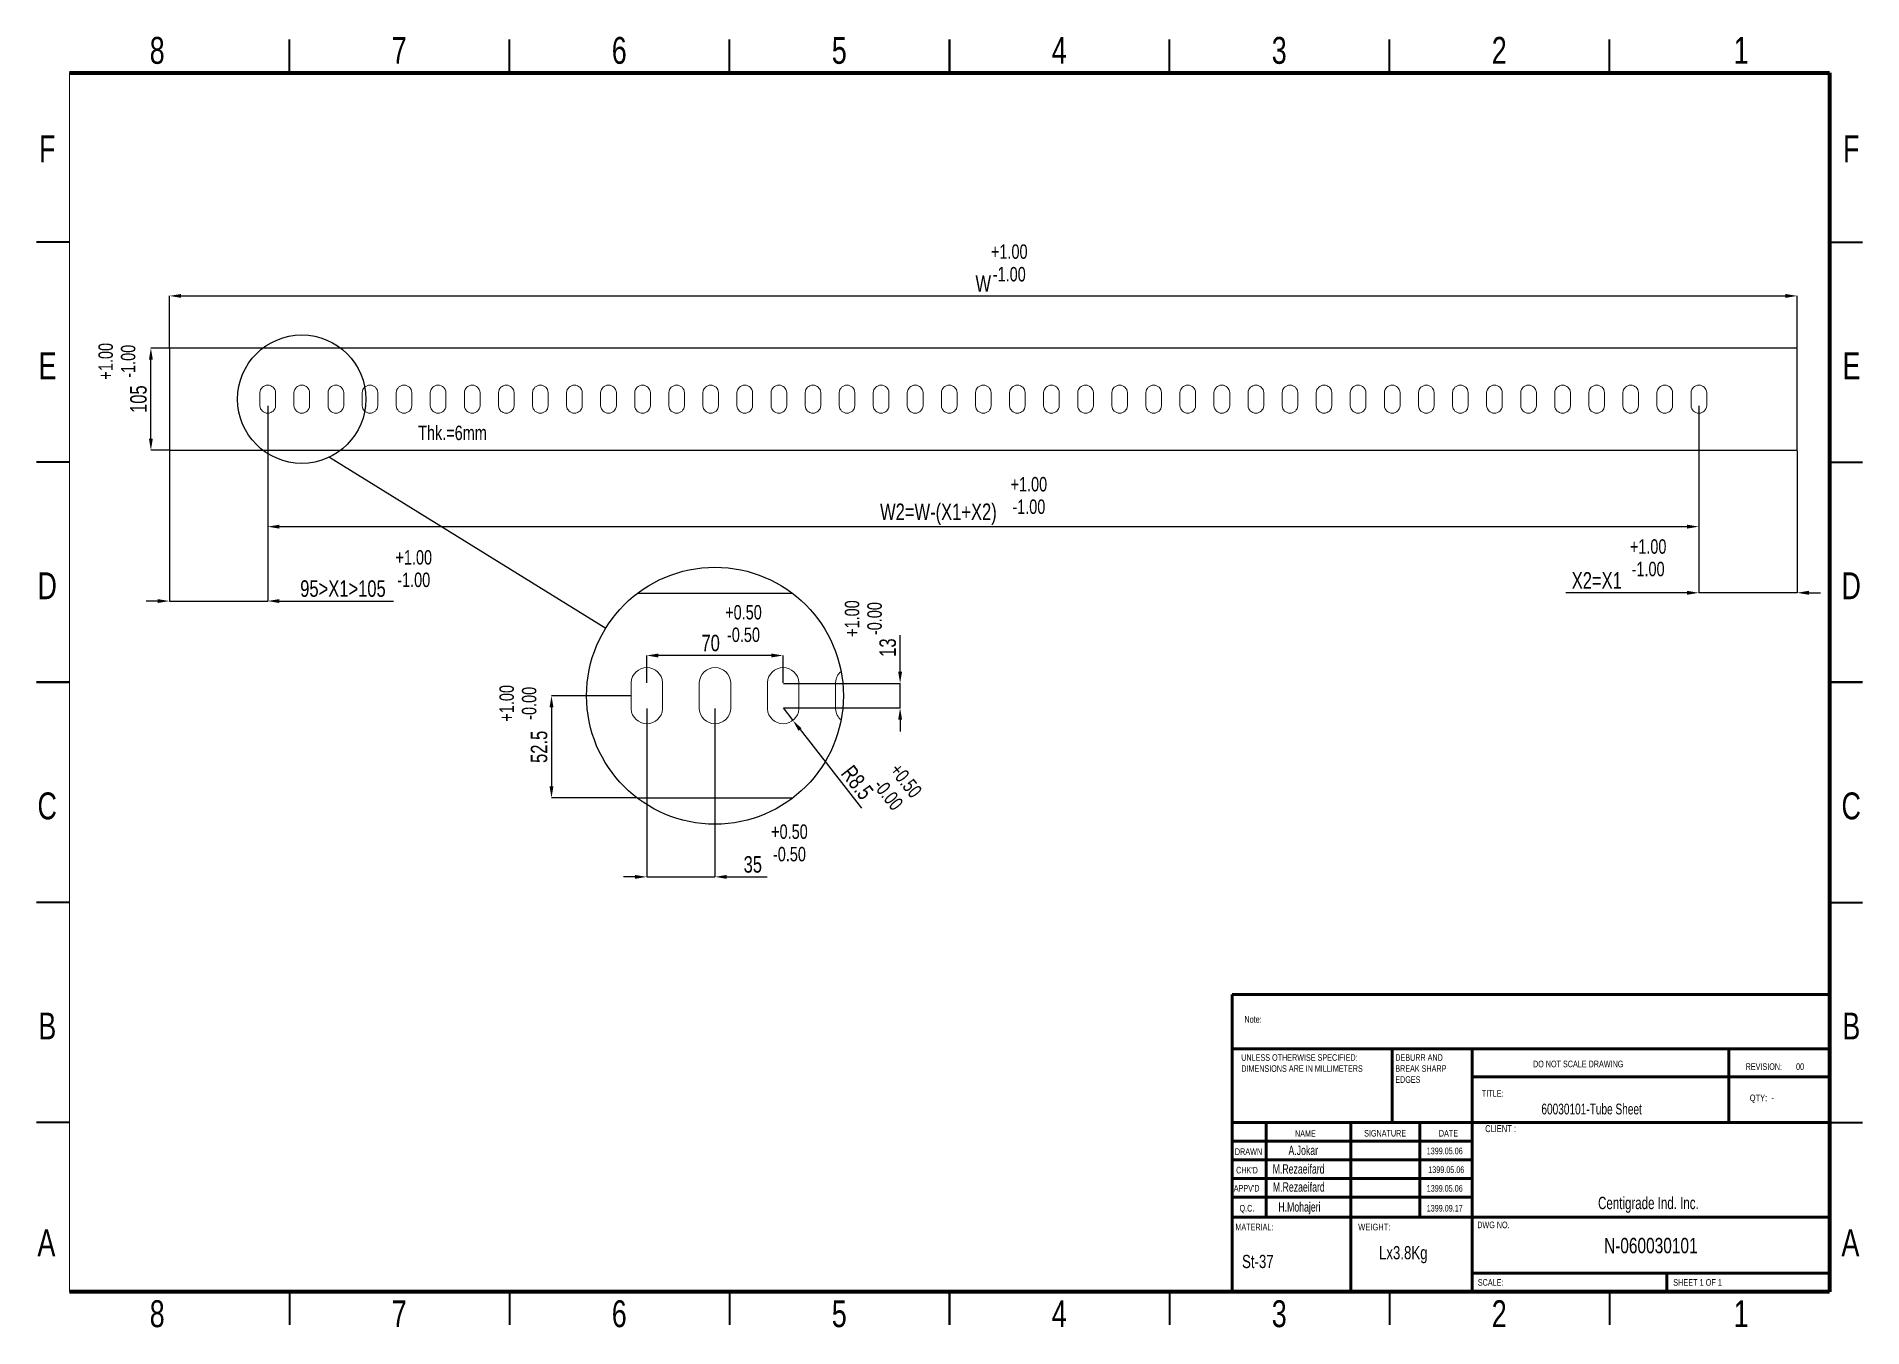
# Model space of a CAD drawing. Header units: millimetres. Extents: x 1857 to 3732, y -1005 to 320.
import ezdxf

# ---------------------------------------------------------------- set-up
doc = ezdxf.new("R2010")
doc.units = ezdxf.units.MM
doc.styles.add('SLDTEXTSTYLE0', font='TXT', dxfattribs={"width": 0.75})
doc.styles.add('SLDTEXTSTYLE1', font='TXT', dxfattribs={"width": 0.686449})
doc.styles.add('SLDTEXTSTYLE2', font='TXT', dxfattribs={"width": 0.652778})
doc.styles.add('SLDTEXTSTYLE3', font='TXT', dxfattribs={"width": 0.692308})
doc.styles.add('SLDTEXTSTYLE4', font='TXT', dxfattribs={"width": 0.7})
doc.styles.add('SLDTEXTSTYLE5', font='TXT', dxfattribs={"width": 0.678571})
doc.dimstyles.new('Scale 2 B 1', dxfattribs={"dimscale": 8, "dimtxt": 2.116667, "dimasz": 1.5, "dimexe": 0, "dimexo": 0.0625, "dimgap": 0.529167, "dimtad": 1, "dimdec": 0, "dimlfac": 0.5, "dimrnd": 1e-09, "dimzin": 12, "dimdsep": 46, "dimtxsty": 'SLDTEXTSTYLE0', "dimcen": 0.09, "dimadec": 0, "dimazin": 3, "dimtfac": 1, "dimtdec": 0, "dimtmove": 0, "dimatfit": 0, "dimfxl": 1, "dimfrac": 2, "dimtolj": 1, "dimtzin": 12, "dimarcsym": 0})
doc.dimstyles.new('SLDDIMSTYLE9', dxfattribs={"dimscale": 8, "dimtxt": 2.116667, "dimasz": 1.5, "dimexe": 0, "dimexo": 0.0625, "dimgap": 0.529167, "dimtad": 1, "dimdec": 0, "dimrnd": 1e-09, "dimzin": 12, "dimdsep": 46, "dimtxsty": 'SLDTEXTSTYLE0', "dimcen": 0.09, "dimadec": 0, "dimazin": 3, "dimtfac": 1, "dimtdec": 0, "dimtmove": 0, "dimatfit": 0, "dimfxl": 1, "dimfrac": 2, "dimtolj": 1, "dimtzin": 12, "dimarcsym": 0})

# ---------------------------------------------------------------- blocks, each defined once
blk = doc.blocks.new('*D4')
at = {"color": 0, "lineweight": -2, "transparency": 16777216}
for p, q in [((1993.1, 0.9), (1993.1, 53.9)), ((2005.1, 53.9), (3653.1, 53.9)), ((3665.1, 0.9), (3665.1, 53.9))]:
    blk.add_line(p, q, dxfattribs=at)
at = {"color": 0, "transparency": 16777216}
for points in [[(2005.1, 55.9), (2005.1, 51.9), (1993.1, 53.9)], [(3653.1, 55.9), (3653.1, 51.9), (3665.1, 53.9)]]:
    blk.add_solid(points, dxfattribs=at)
at = {"layer": 'Defpoints', "color": 0, "transparency": 16777216}
for p in [(3665.1, 53.9), (1993.1, 0.4), (3665.1, 0.4)]:
    blk.add_point(p, dxfattribs=at)
at = {"color": 0, "transparency": 16777216, "insert": (2829.1, 66.6), "char_height": 16.93, "attachment_point": 5, "style": 'SLDTEXTSTYLE0'}
blk.add_mtext('\\A1;W', dxfattribs=at)
blk = doc.blocks.new('*D5')
at = {"color": 0, "lineweight": -2, "transparency": 16777216}
for p, q in [((1992.6, 0.4), (1974.1, 0.4)), ((1974.1, -92.6), (1974.1, -11.6)), ((1992.6, -104.6), (1974.1, -104.6))]:
    blk.add_line(p, q, dxfattribs=at)
at = {"color": 0, "transparency": 16777216}
for points in [[(1972.1, -11.6), (1976.1, -11.6), (1974.1, 0.4)], [(1972.1, -92.6), (1976.1, -92.6), (1974.1, -104.6)]]:
    blk.add_solid(points, dxfattribs=at)
at = {"layer": 'Defpoints', "color": 0, "transparency": 16777216}
for p in [(1974.1, 0.4), (1993.1, 0.4), (1993.1, -104.6)]:
    blk.add_point(p, dxfattribs=at)
at = {"color": 0, "transparency": 16777216, "insert": (1961.4, -52.1), "char_height": 16.93, "attachment_point": 5, "rotation": 90, "style": 'SLDTEXTSTYLE0'}
blk.add_mtext('\\A1;105', dxfattribs=at)
blk = doc.blocks.new('*D6')
at = {"color": 0, "lineweight": -2, "transparency": 16777216}
for p, q in [((2094.1, -58.9), (2094.1, -259.4)), ((1993.1, -105.1), (1993.1, -259.4)), ((1981.1, -259.4), (1969.1, -259.4)), ((1993.1, -259.4), (2094.1, -259.4)), ((2106.1, -259.4), (2223.3, -259.4))]:
    blk.add_line(p, q, dxfattribs=at)
at = {"color": 0, "transparency": 16777216}
for points in [[(1981.1, -257.4), (1981.1, -261.4), (1993.1, -259.4)], [(2106.1, -257.4), (2106.1, -261.4), (2094.1, -259.4)]]:
    blk.add_solid(points, dxfattribs=at)
at = {"layer": 'Defpoints', "color": 0, "transparency": 16777216}
for p in [(2094.1, -58.4), (1993.1, -104.6), (1993.1, -259.4)]:
    blk.add_point(p, dxfattribs=at)
at = {"color": 0, "transparency": 16777216, "insert": (2171.4, -246.7), "char_height": 16.933, "attachment_point": 5, "style": 'SLDTEXTSTYLE0'}
blk.add_mtext('\\A1;95>X1>105', dxfattribs=at)
blk = doc.blocks.new('*D7')
at = {"color": 0, "lineweight": -2, "transparency": 16777216}
for p, q in [((3564.1, -58.9), (3564.1, -250.9)), ((3665.1, -105.1), (3665.1, -250.9)), ((3552.1, -250.9), (3427.5, -250.9)), ((3665.1, -250.9), (3564.1, -250.9)), ((3677.1, -250.9), (3689.1, -250.9))]:
    blk.add_line(p, q, dxfattribs=at)
at = {"color": 0, "transparency": 16777216}
for points in [[(3552.1, -248.9), (3552.1, -252.9), (3564.1, -250.9)], [(3677.1, -248.9), (3677.1, -252.9), (3665.1, -250.9)]]:
    blk.add_solid(points, dxfattribs=at)
at = {"layer": 'Defpoints', "color": 0, "transparency": 16777216}
for p in [(3564.1, -58.4), (3665.1, -104.6), (3665.1, -250.9)]:
    blk.add_point(p, dxfattribs=at)
at = {"color": 0, "transparency": 16777216, "insert": (3459.3, -238.2), "char_height": 16.93, "attachment_point": 5, "style": 'SLDTEXTSTYLE0'}
blk.add_mtext('\\A1;X2=X1', dxfattribs=at)
blk = doc.blocks.new('*D8')
at = {"color": 0, "lineweight": -2, "transparency": 16777216}
for p, q in [((2094.1, -58.9), (2094.1, -183)), ((3564.1, -58.9), (3564.1, -183)), ((2106.1, -183), (3552.1, -183))]:
    blk.add_line(p, q, dxfattribs=at)
at = {"color": 0, "transparency": 16777216}
for points in [[(2106.1, -181), (2106.1, -185), (2094.1, -183)], [(3552.1, -181), (3552.1, -185), (3564.1, -183)]]:
    blk.add_solid(points, dxfattribs=at)
at = {"layer": 'Defpoints', "color": 0, "transparency": 16777216}
for p in [(2094.1, -58.4), (3564.1, -58.4), (3564.1, -183)]:
    blk.add_point(p, dxfattribs=at)
at = {"color": 0, "transparency": 16777216, "insert": (2783, -170.3), "char_height": 16.933, "attachment_point": 5, "style": 'SLDTEXTSTYLE0'}
blk.add_mtext('\\A1;W2=W-(X1+X2)', dxfattribs=at)
blk = doc.blocks.new('*D9')
at = {"color": 0, "lineweight": -2, "transparency": 16777216}
for p, q in [((2483.5, -369.7), (2483.5, -542.6)), ((2553.5, -369.7), (2553.5, -542.6)), ((2471.5, -542.6), (2459.5, -542.6)), ((2483.5, -542.6), (2553.5, -542.6)), ((2565.5, -542.6), (2607.2, -542.6))]:
    blk.add_line(p, q, dxfattribs=at)
at = {"color": 0, "transparency": 16777216}
for points in [[(2471.5, -540.6), (2471.5, -544.6), (2483.5, -542.6)], [(2565.5, -540.6), (2565.5, -544.6), (2553.5, -542.6)]]:
    blk.add_solid(points, dxfattribs=at)
at = {"layer": 'Defpoints', "color": 0, "transparency": 16777216}
for p in [(2483.5, -369.2), (2553.5, -369.2), (2483.5, -542.6)]:
    blk.add_point(p, dxfattribs=at)
at = {"color": 0, "transparency": 16777216, "insert": (2592.4, -529.9), "char_height": 16.93, "attachment_point": 5, "style": 'SLDTEXTSTYLE0'}
blk.add_mtext('\\A1;35', dxfattribs=at)
blk = doc.blocks.new('*D10')
at = {"color": 0, "lineweight": -2, "transparency": 16777216}
for p, q in [((2483.5, -343.4), (2483.5, -315.3)), ((2611.5, -315.3), (2495.5, -315.3)), ((2623.5, -343.4), (2623.5, -315.3))]:
    blk.add_line(p, q, dxfattribs=at)
at = {"color": 0, "transparency": 16777216}
for points in [[(2495.5, -313.3), (2495.5, -317.3), (2483.5, -315.3)], [(2611.5, -313.3), (2611.5, -317.3), (2623.5, -315.3)]]:
    blk.add_solid(points, dxfattribs=at)
at = {"layer": 'Defpoints', "color": 0, "transparency": 16777216}
for p in [(2483.5, -315.3), (2483.5, -343.9), (2623.5, -343.9)]:
    blk.add_point(p, dxfattribs=at)
at = {"color": 0, "transparency": 16777216, "insert": (2549.1, -302.6), "char_height": 16.93, "attachment_point": 5, "style": 'SLDTEXTSTYLE0'}
blk.add_mtext('\\A1;70', dxfattribs=at)
blk = doc.blocks.new('*D11')
at = {"color": 0, "lineweight": -2, "transparency": 16777216}
for p, q in [((2466.9, -356.6), (2385.6, -356.6)), ((2385.6, -368.6), (2385.6, -449.6)), ((2473.2, -461.6), (2385.6, -461.6))]:
    blk.add_line(p, q, dxfattribs=at)
at = {"color": 0, "transparency": 16777216}
for points in [[(2383.6, -368.6), (2387.6, -368.6), (2385.6, -356.6)], [(2383.6, -449.6), (2387.6, -449.6), (2385.6, -461.6)]]:
    blk.add_solid(points, dxfattribs=at)
at = {"layer": 'Defpoints', "color": 0, "transparency": 16777216}
for p in [(2467.4, -356.6), (2385.6, -461.6), (2473.7, -461.6)]:
    blk.add_point(p, dxfattribs=at)
at = {"color": 0, "transparency": 16777216, "insert": (2372.9, -409.1), "char_height": 16.93, "attachment_point": 5, "rotation": 90, "style": 'SLDTEXTSTYLE0'}
blk.add_mtext('\\A1;52.5', dxfattribs=at)
blk = doc.blocks.new('*D12')
at = {"color": 0, "lineweight": -2, "transparency": 16777216}
for p, q in [((2743.7, -331.9), (2743.7, -294.5)), ((2624, -343.9), (2743.7, -343.9)), ((2743.7, -369.2), (2743.7, -343.9)), ((2624, -369.2), (2743.7, -369.2)), ((2743.7, -381.2), (2743.7, -393.2))]:
    blk.add_line(p, q, dxfattribs=at)
at = {"color": 0, "transparency": 16777216}
for points in [[(2741.7, -331.9), (2745.7, -331.9), (2743.7, -343.9)], [(2741.7, -381.2), (2745.7, -381.2), (2743.7, -369.2)]]:
    blk.add_solid(points, dxfattribs=at)
at = {"layer": 'Defpoints', "color": 0, "transparency": 16777216}
for p in [(2623.5, -343.9), (2743.7, -343.9), (2623.5, -369.2)]:
    blk.add_point(p, dxfattribs=at)
at = {"color": 0, "transparency": 16777216, "insert": (2731, -307.2), "char_height": 16.93, "attachment_point": 5, "rotation": 90, "style": 'SLDTEXTSTYLE0'}
blk.add_mtext('\\A1;13', dxfattribs=at)
blk = doc.blocks.new('*D13')
at = {"color": 0, "lineweight": -2, "transparency": 16777216}
for p, q in [((2623.5, -369.2), (2633.5, -381.9)), ((2640.9, -391.4), (2704.1, -471.9))]:
    blk.add_line(p, q, dxfattribs=at)
at = {"color": 0, "transparency": 16777216}
blk.add_solid([(2642.5, -390.1), (2639.3, -392.6), (2633.5, -381.9)], dxfattribs=at)
at = {"layer": 'Defpoints', "color": 0, "transparency": 16777216}
for p in [(2623.5, -369.2), (2633.5, -381.9)]:
    blk.add_point(p, dxfattribs=at)
at = {"color": 0, "transparency": 16777216, "insert": (2699.7, -445.7), "char_height": 16.93, "attachment_point": 5, "rotation": 308.1069, "style": 'SLDTEXTSTYLE0'}
blk.add_mtext('\\A1;R8.5', dxfattribs=at)
blk = doc.blocks.new('SW_NOTE_62')
at = {"color": 0, "linetype": 'Continuous', "lineweight": 0, "char_height": 1.5, "attachment_point": 1, "style": 'SLDTEXTSTYLE0'}
for s, insert in [('UNLESS OTHERWISE SPECIFIED:', (0, 1.93)), ('DIMENSIONS ARE IN MILLIMETERS', (0, -0.57))]:
    blk.add_mtext(s, dxfattribs=dict(at, insert=insert))
blk = doc.blocks.new('SW_NOTE_63')
at = {"color": 0, "linetype": 'Continuous', "lineweight": 0, "char_height": 1.5, "attachment_point": 1, "style": 'SLDTEXTSTYLE0'}
for s, insert in [('DEBURR AND', (0, 1.93)), ('BREAK SHARP', (0, -0.57)), ('EDGES', (0, -3.07))]:
    blk.add_mtext(s, dxfattribs=dict(at, insert=insert))

msp = doc.modelspace()

# ---------------------------------------------------------------- linework, layer by layer
at = {"color": 7, "linetype": 'Continuous', "lineweight": 35}
for p, q in [((2116.5, 283.1), (2116.5, 317)), ((2342.5, 283.1), (2342.5, 317)), ((2568.4, 283.1), (2568.4, 317)), ((2794.4, 317), (2794.4, 283.1)), ((2794.4, 283.1), (2794.4, 317)), ((3020.4, 283.1), (3020.4, 317)), ((3246.4, 283.1), (3246.4, 317)), ((3472.3, 283.1), (3472.3, 317)), ((1890.5, 109.1), (1856.6, 109.1)), ((3698.3, 109.1), (3732.2, 109.1)), ((1890.5, -116.8), (1856.6, -116.8)), ((3698.3, -116.8), (3732.2, -116.8)), ((1856.6, -342.8), (1890.5, -342.8)), ((1890.5, -342.8), (1856.6, -342.8)), ((3732.2, -342.8), (3698.3, -342.8)), ((3698.3, -342.8), (3732.2, -342.8)), ((1890.5, -568.8), (1856.6, -568.8)), ((3698.3, -568.8), (3732.2, -568.8)), ((1890.5, -794.8), (1856.6, -794.8)), ((3698.3, -794.8), (3732.2, -794.8)), ((2116.5, -968.8), (2116.5, -1002.6)), ((2342.5, -968.8), (2342.5, -1002.6)), ((2568.4, -968.8), (2568.4, -1002.6)), ((2794.4, -1002.6), (2794.4, -968.8)), ((2794.4, -968.8), (2794.4, -1002.6)), ((3020.4, -968.8), (3020.4, -1002.6)), ((3246.4, -968.8), (3246.4, -1002.6)), ((3472.3, -968.8), (3472.3, -1002.6))]:
    msp.add_line(p, q, dxfattribs=at)
at = {"color": 7, "linetype": 'Continuous', "lineweight": 18}
msp.add_line((1890.5, -968.8), (1890.5, 283.1), dxfattribs=at)
at = {"color": 7, "linetype": 'Continuous', "lineweight": 70}
for p, q in [((1890.5, 283.1), (3698.3, 283.1)), ((3698.3, 283.1), (3698.3, -968.8)), ((3698.3, -968.8), (1890.5, -968.8))]:
    msp.add_line(p, q, dxfattribs=at)
msp.add_line((2157.6, -111.6), (2441.4, -287.2))
at = {"color": 7, "linetype": 'Continuous', "lineweight": 50}
for p, q in [((3084.6, -663.3), (3698.3, -663.3)), ((3084.6, -663.3), (3084.6, -719.1)), ((3084.6, -719.1), (3698.3, -719.1)), ((3084.6, -719.1), (3084.6, -967.6)), ((3249.1, -719.1), (3249.1, -794.8)), ((3331.3, -719.1), (3331.3, -968.8)), ((3594.8, -794.8), (3594.8, -719.1)), ((3698.3, -747.9), (3331.3, -747.9)), ((3698.3, -794.8), (3084.6, -794.8)), ((3119.8, -794.8), (3119.8, -891.9)), ((3206.5, -794.8), (3206.5, -967.6)), ((3277.6, -794.8), (3277.6, -891.9)), ((3331.3, -967.6), (3331.3, -794.8)), ((3331.3, -814), (3084.6, -814)), ((3331.3, -833.2), (3084.6, -833.2)), ((3331.3, -852.4), (3084.6, -852.4)), ((3331.3, -871.6), (3084.6, -871.6)), ((3131.6, -891.9), (3084.6, -891.9)), ((3131.6, -891.9), (3698.3, -891.9)), ((3331.3, -949.5), (3698.3, -949.5)), ((3531.1, -968.8), (3531.1, -949.5))]:
    msp.add_line(p, q, dxfattribs=at)
msp.add_lwpolyline([(1993.1, 0.4), (1993.1, -104.6), (3665.1, -104.6), (3665.1, 0.4)], close=True)
at = {"linetype": 'ByBlock', "lineweight": 9}
for points in [[(2102.2, -45.3, 0.942825), (2086.1, -45.3), (2086.1, -58.9, 0.942848), (2102.2, -58.9)], [(2137.2, -45.3, 0.942825), (2121.1, -45.3), (2121.1, -58.9, 0.942848), (2137.2, -58.9)], [(2172.2, -45.3, 0.942825), (2156.1, -45.3), (2156.1, -58.9, 0.942848), (2172.2, -58.9)], [(2207.2, -45.3, 0.942825), (2191.1, -45.3), (2191.1, -58.9, 0.942848), (2207.2, -58.9)], [(2242.2, -45.3, 0.942825), (2226.1, -45.3), (2226.1, -58.9, 0.942848), (2242.2, -58.9)], [(2277.2, -45.3, 0.942825), (2261.1, -45.3), (2261.1, -58.9, 0.942848), (2277.2, -58.9)], [(2312.2, -45.3, 0.942825), (2296.1, -45.3), (2296.1, -58.9, 0.942848), (2312.2, -58.9)], [(2347.2, -45.3, 0.942825), (2331.1, -45.3), (2331.1, -58.9, 0.942848), (2347.2, -58.9)], [(2382.2, -45.3, 0.942825), (2366.1, -45.3), (2366.1, -58.9, 0.942848), (2382.2, -58.9)], [(2417.2, -45.3, 0.942825), (2401.1, -45.3), (2401.1, -58.9, 0.942848), (2417.2, -58.9)], [(2452.2, -45.3, 0.942825), (2436.1, -45.3), (2436.1, -58.9, 0.942848), (2452.2, -58.9)], [(2487.2, -45.3, 0.942825), (2471.1, -45.3), (2471.1, -58.9, 0.942848), (2487.2, -58.9)], [(2522.2, -45.3, 0.942825), (2506.1, -45.3), (2506.1, -58.9, 0.942848), (2522.2, -58.9)], [(2557.2, -45.3, 0.942825), (2541.1, -45.3), (2541.1, -58.9, 0.942848), (2557.2, -58.9)], [(2592.2, -45.3, 0.942825), (2576.1, -45.3), (2576.1, -58.9, 0.942848), (2592.2, -58.9)], [(2627.2, -45.3, 0.942825), (2611.1, -45.3), (2611.1, -58.9, 0.942848), (2627.2, -58.9)], [(2662.2, -45.3, 0.942825), (2646.1, -45.3), (2646.1, -58.9, 0.942848), (2662.2, -58.9)], [(2697.2, -45.3, 0.942825), (2681.1, -45.3), (2681.1, -58.9, 0.942848), (2697.2, -58.9)], [(2732.2, -45.3, 0.942825), (2716.1, -45.3), (2716.1, -58.9, 0.942848), (2732.2, -58.9)], [(2767.2, -45.3, 0.942825), (2751.1, -45.3), (2751.1, -58.9, 0.942848), (2767.2, -58.9)], [(2802.2, -45.3, 0.942825), (2786.1, -45.3), (2786.1, -58.9, 0.942848), (2802.2, -58.9)], [(2837.2, -45.3, 0.942825), (2821.1, -45.3), (2821.1, -58.9, 0.942848), (2837.2, -58.9)], [(2872.2, -45.3, 0.942825), (2856.1, -45.3), (2856.1, -58.9, 0.942848), (2872.2, -58.9)], [(2907.2, -45.3, 0.942825), (2891.1, -45.3), (2891.1, -58.9, 0.942848), (2907.2, -58.9)], [(2942.2, -45.3, 0.942825), (2926.1, -45.3), (2926.1, -58.9, 0.942848), (2942.2, -58.9)], [(2977.2, -45.3, 0.942825), (2961.1, -45.3), (2961.1, -58.9, 0.942848), (2977.2, -58.9)], [(3012.2, -45.3, 0.942825), (2996.1, -45.3), (2996.1, -58.9, 0.942848), (3012.2, -58.9)], [(3047.2, -45.3, 0.942825), (3031.1, -45.3), (3031.1, -58.9, 0.942848), (3047.2, -58.9)], [(3082.2, -45.3, 0.942825), (3066.1, -45.3), (3066.1, -58.9, 0.942848), (3082.2, -58.9)], [(3117.2, -45.3, 0.942825), (3101.1, -45.3), (3101.1, -58.9, 0.942848), (3117.2, -58.9)], [(3152.2, -45.3, 0.942825), (3136.1, -45.3), (3136.1, -58.9, 0.942848), (3152.2, -58.9)], [(3187.2, -45.3, 0.942825), (3171.1, -45.3), (3171.1, -58.9, 0.942848), (3187.2, -58.9)], [(3222.2, -45.3, 0.942825), (3206.1, -45.3), (3206.1, -58.9, 0.942848), (3222.2, -58.9)], [(3257.2, -45.3, 0.942825), (3241.1, -45.3), (3241.1, -58.9, 0.942848), (3257.2, -58.9)], [(3292.2, -45.3, 0.942825), (3276.1, -45.3), (3276.1, -58.9, 0.942848), (3292.2, -58.9)], [(3327.2, -45.3, 0.942825), (3311.1, -45.3), (3311.1, -58.9, 0.942848), (3327.2, -58.9)], [(3362.2, -45.3, 0.942825), (3346.1, -45.3), (3346.1, -58.9, 0.942848), (3362.2, -58.9)], [(3397.2, -45.3, 0.942825), (3381.1, -45.3), (3381.1, -58.9, 0.942848), (3397.2, -58.9)], [(3432.2, -45.3, 0.942825), (3416.1, -45.3), (3416.1, -58.9, 0.942848), (3432.2, -58.9)], [(3467.2, -45.3, 0.942825), (3451.1, -45.3), (3451.1, -58.9, 0.942848), (3467.2, -58.9)], [(3502.2, -45.3, 0.942825), (3486.1, -45.3), (3486.1, -58.9, 0.942848), (3502.2, -58.9)], [(3537.2, -45.3, 0.942825), (3521.1, -45.3), (3521.1, -58.9, 0.942848), (3537.2, -58.9)], [(3572.2, -45.3, 0.942825), (3556.1, -45.3), (3556.1, -58.9, 0.942848), (3572.2, -58.9)], [(2499.7, -343, 0.942825), (2467.4, -343), (2467.4, -370.2, 0.942848), (2499.7, -370.2)], [(2569.7, -343, 0.942825), (2537.4, -343), (2537.4, -370.2, 0.942848), (2569.7, -370.2)], [(2639.7, -343, 0.942825), (2607.4, -343), (2607.4, -370.2, 0.942848), (2639.7, -370.2)]]:
    msp.add_lwpolyline(points, format="xyb", close=True, dxfattribs=at)
for points in [[(2633.4, -251.6), (2473.7, -251.6)], [(2473.7, -461.6), (2633.4, -461.6)]]:
    msp.add_lwpolyline(points)
msp.add_lwpolyline([(2683.1, -331.6, 0.204091), (2677.4, -343), (2677.4, -370.2, 0.204098), (2683.1, -381.5, 0.204098)], format="xyb", dxfattribs=at)
for centre, radius in [((2129.1, -52.1), 65.9), ((2553.5, -356.6), 131.9)]:
    msp.add_circle(centre, radius)

# ---------------------------------------------------------------- block references
at = {"color": 7, "linetype": 'Continuous', "lineweight": 0, "xscale": 4.519424524521219, "yscale": 4.519424524521219, "zscale": 4.519424524521219}
for name, p in [('SW_NOTE_62', (3094.1, -733.4)), ('SW_NOTE_63', (3252.3, -733.4))]:
    msp.add_blockref(name, p, dxfattribs=at)

# ---------------------------------------------------------------- texts
at = {"color": 7, "linetype": 'Continuous', "lineweight": 0}
for s, insert, char_height, attachment_point, style in [('8', (1980.6, 319.8), 27.6, 2, 'SLDTEXTSTYLE0'), ('7', (2229.2, 319.8), 27.6, 2, 'SLDTEXTSTYLE0'), ('6', (2455.2, 319.8), 27.6, 2, 'SLDTEXTSTYLE0'), ('5', (2681.2, 319.8), 27.6, 2, 'SLDTEXTSTYLE0'), ('4', (2907.1, 319.8), 27.6, 2, 'SLDTEXTSTYLE0'), ('3', (3133.1, 319.8), 27.6, 2, 'SLDTEXTSTYLE0'), ('2', (3359.1, 319.8), 27.6, 2, 'SLDTEXTSTYLE0'), ('1', (3607.6, 319.8), 27.6, 2, 'SLDTEXTSTYLE0'), ('F', (1867.6, 218.6), 27.6, 2, 'SLDTEXTSTYLE0'), ('F', (3720.6, 218.6), 27.6, 2, 'SLDTEXTSTYLE0'), ('E', (1868, -4), 27.6, 2, 'SLDTEXTSTYLE0'), ('E', (3720.9, -4), 27.6, 2, 'SLDTEXTSTYLE0'), ('D', (1867.6, -229.9), 27.6, 2, 'SLDTEXTSTYLE0'), ('D', (3720.6, -229.9), 27.6, 2, 'SLDTEXTSTYLE0'), ('C', (1867.6, -455.9), 27.6, 2, 'SLDTEXTSTYLE0'), ('C', (3720.6, -455.9), 27.6, 2, 'SLDTEXTSTYLE0'), ('B', (1867.7, -681.9), 27.6, 2, 'SLDTEXTSTYLE0'), ('Note:', (3097.4, -685.5), 6.78, 1, 'SLDTEXTSTYLE0'), ('B', (3720.7, -681.9), 27.6, 2, 'SLDTEXTSTYLE0'), ('DO NOT SCALE DRAWING', (3393.8, -731.3), 6.779, 1, 'SLDTEXTSTYLE0'), ('REVISION:       00', (3612.2, -734), 6.779, 1, 'SLDTEXTSTYLE2'), ('TITLE:', (3341.3, -761.5), 6.78, 1, 'SLDTEXTSTYLE0'), ('QTY:  -', (3616.4, -766.1), 6.78, 1, 'SLDTEXTSTYLE5'), ('60030101-Tube Sheet', (3402.4, -775.4), 11.073, 1, 'SLDTEXTSTYLE4'), ('NAME', (3149.3, -802.7), 6.78, 1, 'SLDTEXTSTYLE0'), ('SIGNATURE', (3220.3, -802.4), 6.78, 1, 'SLDTEXTSTYLE0'), ('DATE', (3297.1, -802.4), 6.78, 1, 'SLDTEXTSTYLE0'), ('CLIENT :', (3344.7, -797.5), 7.17, 1, 'SLDTEXTSTYLE4'), ('DRAWN', (3087.5, -821.3), 6.78, 1, 'SLDTEXTSTYLE1'), ('A.Jokar', (3142.6, -818.6), 9.57, 1, 'SLDTEXTSTYLE4'), ('1399.05.06', (3284.6, -820.6), 6.78, 1, 'SLDTEXTSTYLE0'), ("CHK'D", (3088.8, -840.3), 6.78, 1, 'SLDTEXTSTYLE0'), ('M.Rezaeifard', (3126.4, -837.7), 9.566, 1, 'SLDTEXTSTYLE4'), ('1399.05.06', (3286.2, -839.8), 6.78, 1, 'SLDTEXTSTYLE0'), ("APPV'D", (3086.4, -858.9), 6.78, 1, 'SLDTEXTSTYLE0'), ('M.Rezaeifard', (3126.6, -856.2), 9.566, 1, 'SLDTEXTSTYLE4'), ('1399.05.06', (3284.6, -859), 6.78, 1, 'SLDTEXTSTYLE0'), ('Q.C.', (3092.3, -879.4), 6.78, 1, 'SLDTEXTSTYLE0'), ('H.Mohajeri', (3132.2, -876.7), 9.57, 1, 'SLDTEXTSTYLE4'), ('1399.09.17', (3284.6, -879.4), 6.78, 1, 'SLDTEXTSTYLE0'), ('Centigrade Ind. Inc.', (3460.6, -871.1), 12.654, 1, 'SLDTEXTSTYLE4'), ('MATERIAL:', (3088.1, -898.7), 6.78, 1, 'SLDTEXTSTYLE0'), ('WEIGHT:', (3214.2, -898.7), 6.77, 1, 'SLDTEXTSTYLE0'), ('DWG NO.', (3336.5, -896.5), 6.78, 1, 'SLDTEXTSTYLE0'), ('A', (1866.8, -904.5), 27.6, 2, 'SLDTEXTSTYLE0'), ('N-060030101', (3466.7, -913.2), 15.818, 1, 'SLDTEXTSTYLE0'), ('A', (3719.8, -904.5), 27.6, 2, 'SLDTEXTSTYLE0'), ('St-37', (3094.9, -930.7), 13.55, 1, 'SLDTEXTSTYLE0'), ('Lx3.8Kg', (3235.6, -921.7), 13.55, 1, 'SLDTEXTSTYLE0'), ('SCALE:', (3337.1, -955.6), 6.78, 1, 'SLDTEXTSTYLE0'), ('SHEET 1 OF 1', (3537.8, -955.6), 6.779, 1, 'SLDTEXTSTYLE3'), ('8', (1980.6, -977.3), 27.6, 2, 'SLDTEXTSTYLE0'), ('7', (2229.2, -977.3), 27.6, 2, 'SLDTEXTSTYLE0'), ('6', (2455.2, -977.3), 27.6, 2, 'SLDTEXTSTYLE0'), ('5', (2681.2, -977.3), 27.6, 2, 'SLDTEXTSTYLE0'), ('4', (2907.1, -977.3), 27.6, 2, 'SLDTEXTSTYLE0'), ('3', (3133.1, -977.3), 27.6, 2, 'SLDTEXTSTYLE0'), ('2', (3359.1, -977.3), 27.6, 2, 'SLDTEXTSTYLE0'), ('1', (3607.6, -977.3), 27.6, 2, 'SLDTEXTSTYLE0')]:
    msp.add_mtext(s, dxfattribs=dict(at, insert=insert, char_height=char_height, attachment_point=attachment_point, style=style))
at = {"color": 7, "linetype": 'Continuous', "lineweight": 18, "attachment_point": 2, "style": 'SLDTEXTSTYLE0'}
for s, insert, char_height in [('\\A1;+1.00', (2855.8, 106.8), 14.82), ('\\A1;-1.00', (2855.8, 83.6), 14.82), ('\\A1;Thk.=6mm', (2283.9, -79.3), 14.817), ('\\A1;+1.00', (2875.9, -132), 14.82), ('\\A1;-1.00', (2875.9, -155.1), 14.82), ('\\A1;+1.00', (3512, -196), 14.82), ('\\A1;+1.00', (2244.1, -207.1), 14.82), ('\\A1;-1.00', (3512, -219.1), 14.82), ('\\A1;-1.00', (2244.1, -230.2), 14.82), ('\\A1;+0.50', (2582.8, -263.5), 14.82), ('\\A1;-0.50', (2582.8, -286.6), 14.82), ('\\A1;+0.50', (2630, -488.7), 14.82), ('\\A1;-0.50', (2630, -511.8), 14.82)]:
    msp.add_mtext(s, dxfattribs=dict(at, insert=insert, char_height=char_height))
at = {"color": 7, "linetype": 'Continuous', "lineweight": 18, "char_height": 14.82, "attachment_point": 2, "style": 'SLDTEXTSTYLE0'}
for s, insert, rotation in [('\\A1;+1.00', (1920.2, -13.2), 90), ('\\A1;-1.00', (1943.3, -13.2), 90), ('\\A1;+1.00', (2686.9, -277.4), 90), ('\\A1;-0.00', (2710, -277.4), 90), ('\\A1;+1.00', (2332.1, -364.4), 90), ('\\A1;-0.00', (2355.2, -364.4), 90), ('\\A1;+0.50', (2755.5, -439), 308.4271), ('\\A1;-0.00', (2737.4, -453.3), 308.4271)]:
    msp.add_mtext(s, dxfattribs=dict(at, insert=insert, rotation=rotation))

# ---------------------------------------------------------------- dimensions: what is measured, and where the dimension line sits
dim = msp.add_linear_dim(base=(3665.1, 53.9), p1=(1993.1, 0.4), p2=(3665.1, 0.4), text='W', dimstyle='SLDDIMSTYLE9')
dim.commit()
dim.dimension.update_dxf_attribs({"geometry": '*D4', "text_midpoint": (2829.1, 66.6)})
for base, p1, p2, dimstyle, picture, middle in [((1974.1, 0.4), (1993.1, -104.6), (1993.1, 0.4), 'SLDDIMSTYLE9', '*D5', (1961.4, -52.1)), ((2743.7, -343.9), (2623.5, -369.2), (2623.5, -343.9), 'Scale 2 B 1', '*D12', (2731, -307.2))]:
    dim = msp.add_linear_dim(base=base, p1=p1, p2=p2, angle=90, dimstyle=dimstyle)
    dim.commit()
    dim.dimension.update_dxf_attribs({"geometry": picture, "text_midpoint": middle})
for base, p1, p2, text, picture, middle in [((1993.1, -259.4), (2094.1, -58.4), (1993.1, -104.6), '95>X1>105', '*D6', (2171.4, -259.4)), ((3564.1, -183), (2094.1, -58.4), (3564.1, -58.4), 'W2=W-(X1+X2)', '*D8', (2783, -183)), ((3665.1, -250.9), (3564.1, -58.4), (3665.1, -104.6), 'X2=X1', '*D7', (3459.3, -250.9))]:
    dim = msp.add_linear_dim(base=base, p1=p1, p2=p2, text=text, dimstyle='SLDDIMSTYLE9')
    dim.commit()
    dim.dimension.update_dxf_attribs({"geometry": picture, "text_midpoint": middle, "dimtype": 160})
for base, p1, p2, picture, middle in [((2483.5, -315.3), (2623.5, -343.9), (2483.5, -343.9), '*D10', (2549.1, -315.3)), ((2483.5, -542.6), (2553.5, -369.2), (2483.5, -369.2), '*D9', (2592.4, -542.6))]:
    dim = msp.add_linear_dim(base=base, p1=p1, p2=p2, dimstyle='Scale 2 B 1')
    dim.commit()
    dim.dimension.update_dxf_attribs({"geometry": picture, "text_midpoint": middle, "dimtype": 160})
dim = msp.add_linear_dim(base=(2385.6, -461.6), p1=(2467.4, -356.6), p2=(2473.7, -461.6), angle=90, text='52.5', dimstyle='Scale 2 B 1')
dim.commit()
dim.dimension.update_dxf_attribs({"geometry": '*D11', "text_midpoint": (2372.9, -409.1)})
dim = msp.add_radius_dim(center=(2623.5, -369.2), mpoint=(2633.5, -381.9), text='R8.5', dimstyle='Scale 2 B 1')
dim.commit()
dim.dimension.update_dxf_attribs({"geometry": '*D13', "text_midpoint": (2689.7, -453.5), "dimtype": 164})

doc.saveas('drawing.dxf')
